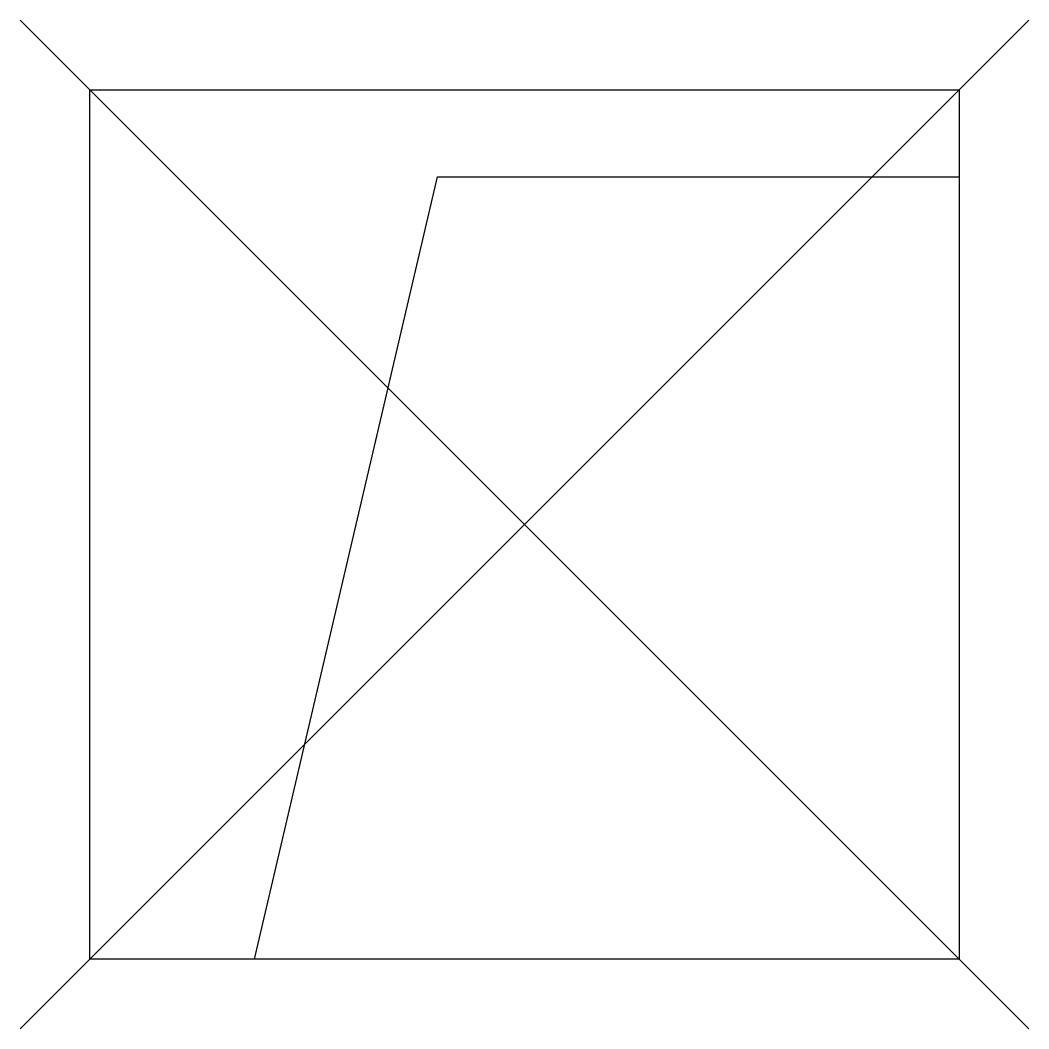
# Model space of a CAD drawing. Header units: metres. Extents: x -0.04 to 0.54, y -0.04 to 0.54.
import ezdxf

# ---------------------------------------------------------------- set-up
doc = ezdxf.new("R2010")
doc.units = ezdxf.units.M

msp = doc.modelspace()

# ---------------------------------------------------------------- linework, layer by layer
for p, q in [((-0.04, 0.54), (0.54, -0.04)), ((0.54, 0.54), (-0.04, -0.04)), ((0.09474, 0), (0.2, 0.45)), ((0.2, 0.45), (0.5, 0.45))]:
    msp.add_line(p, q)
msp.add_lwpolyline([(0, 0), (0, 0.5), (0.5, 0.5), (0.5, 0)], close=True)

doc.saveas('drawing.dxf')
